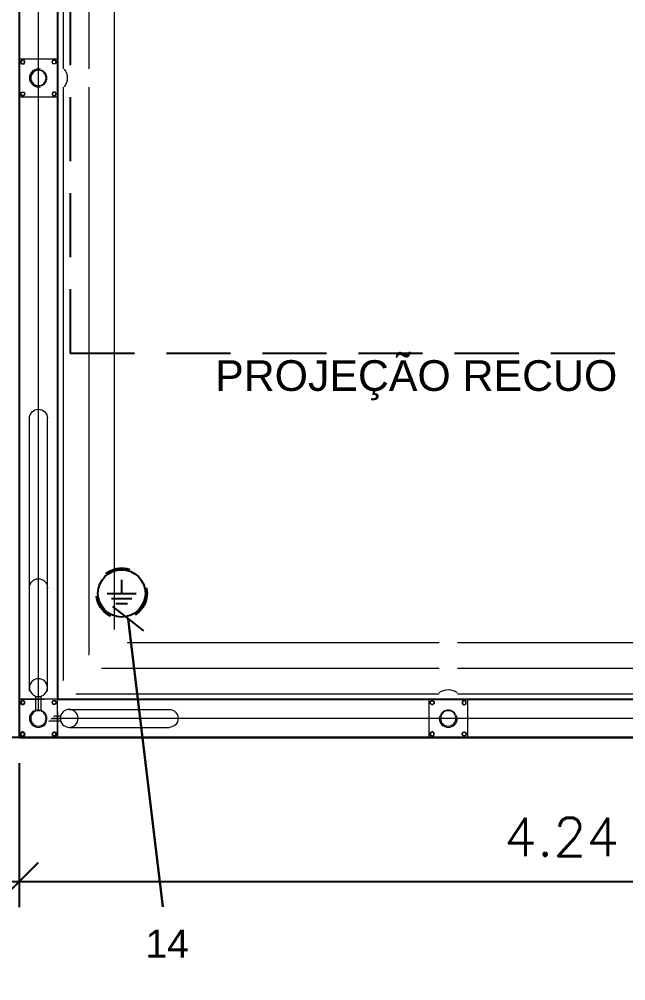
# Model space of a CAD drawing. Header units: inches. Extents: x -7660 to 802, y -193 to 3.
# Drawn here: x 210.913 to 213.281, y -92.386 to -88.633 of the extents above; entities that cross this region are included whole.
import ezdxf
from ezdxf.enums import TextEntityAlignment as Align

# ---------------------------------------------------------------- set-up
doc = ezdxf.new("R2010")
doc.units = ezdxf.units.IN
doc.header["$MEASUREMENT"] = 0
doc.set_wipeout_variables(frame=1)
doc.linetypes.add('HIDDEN', pattern=[0.375, 0.25, -0.125])
for name, color, linetype in [('0-A INSTALAR', 10, 'Continuous'), ('0-PENA03', 4, 'Continuous'), ('DM-COTAS', 7, 'Continuous'), ('T03', 3, 'Continuous'), ('TANZ-COTAS', 8, 'Continuous'), ('TANZ-EXISTENTE', 9, 'Continuous')]:
    doc.layers.add(name, color=color, linetype=linetype)
doc.styles.add('Arial', font='arial.ttf')
doc.styles.add('Arial_TXT', font='arial.ttf')
doc.styles.add('cerca', font='romans.shx', dxfattribs={"height": 1})
doc.styles.add('R80E50', font='arial.ttf', dxfattribs={"height": 10})
doc.styles.add('Texto Cotas', font='romans.shx')
doc.linetypes.add('CERCA3', pattern='A,0.5,0.05,["X",cerca,S=0.1,R=0,X=-0.1,Y=-0.05],0.1', length=0.65)
doc.dimstyles.new('CLEMAR - 1-100', dxfattribs={"dimtxt": 15, "dimasz": 15, "dimexe": 7.5, "dimexo": 15, "dimgap": 7.5, "dimtad": 1, "dimdec": 0, "dimtxsty": 'Arial', "dimblk": 'OBLIQUE', "dimcen": 0, "dimdle": 7.5, "dimclrd": 8, "dimclre": 8, "dimclrt": 1, "dimadec": 0, "dimazin": 0, "dimtfac": 1, "dimtdec": 0, "dimtmove": 2, "dimatfit": 3, "dimldrblk": 'OBLIQUE', "dimfxl": 1, "dimtfill": 1, "dimtfillclr": 256, "dimarcsym": 0})
doc.dimstyles.new('huawei_stand Cota 1-100', dxfattribs={"dimscale": 0, "dimtxt": 0.15, "dimasz": 0.15, "dimexe": 0.1, "dimexo": 0.1, "dimgap": 0.1, "dimtad": 1, "dimzin": 0, "dimdsep": 46, "dimtxsty": 'Texto Cotas', "dimblk": 'ARCHTICK', "dimcen": 0.2, "dimdle": 0.1, "dimclrd": 256, "dimclre": 256, "dimclrt": 256, "dimadec": 0, "dimazin": 0, "dimtfac": 1, "dimtix": 1, "dimtmove": 0, "dimatfit": 3, "dimfxl": 1, "dimtolj": 1, "dimtzin": 0, "dimarcsym": 1})

# ---------------------------------------------------------------- blocks, each defined once
blk = doc.blocks.new('*U647')
at = {"lineweight": 5}
for p, q in [((5535.91, 2516.4599), (5535.909, 2516.4599)), ((5535.91, 2516.4535), (5535.909, 2516.4535)), ((5535.9105, 2516.4608), (5535.91, 2516.4617)), ((5535.9105, 2516.4526), (5535.91, 2516.4517)), ((5535.9161, 2516.464), (5535.9156, 2516.4649)), ((5535.9161, 2516.4494), (5535.9156, 2516.4485)), ((5535.9171, 2516.464), (5535.9176, 2516.4649)), ((5535.9171, 2516.4494), (5535.9176, 2516.4485)), ((5535.9227, 2516.4608), (5535.9232, 2516.4617)), ((5535.9227, 2516.4526), (5535.9232, 2516.4517)), ((5535.9232, 2516.4599), (5535.9242, 2516.4599)), ((5535.9232, 2516.4535), (5535.9242, 2516.4535)), ((5536.0347, 2516.4599), (5536.0337, 2516.4599)), ((5536.0347, 2516.4535), (5536.0337, 2516.4535)), ((5536.0352, 2516.4608), (5536.0347, 2516.4617)), ((5536.0352, 2516.4526), (5536.0347, 2516.4517)), ((5536.0409, 2516.464), (5536.0404, 2516.4649)), ((5536.0409, 2516.4494), (5536.0404, 2516.4485)), ((5536.0419, 2516.464), (5536.0424, 2516.4649)), ((5536.0419, 2516.4494), (5536.0424, 2516.4485)), ((5536.0475, 2516.4608), (5536.048, 2516.4617)), ((5536.0475, 2516.4526), (5536.048, 2516.4517)), ((5536.048, 2516.4599), (5536.049, 2516.4599)), ((5536.048, 2516.4535), (5536.049, 2516.4535)), ((5535.969, 2516.3619), (5535.969, 2516.309)), ((5535.979, 2516.3605), (5535.979, 2516.3105)), ((5535.989, 2516.3619), (5535.989, 2516.309)), ((5535.91, 2516.3375), (5535.909, 2516.3375)), ((5535.91, 2516.331), (5535.909, 2516.331)), ((5535.9105, 2516.3384), (5535.91, 2516.3392)), ((5535.9105, 2516.3302), (5535.91, 2516.3293)), ((5535.9161, 2516.3416), (5535.9156, 2516.3425)), ((5535.9161, 2516.3269), (5535.9156, 2516.3261)), ((5535.9171, 2516.3416), (5535.9176, 2516.3425)), ((5535.9171, 2516.3269), (5535.9176, 2516.3261)), ((5535.9227, 2516.3384), (5535.9232, 2516.3392)), ((5535.9227, 2516.3302), (5535.9232, 2516.3293)), ((5535.9232, 2516.3375), (5535.9242, 2516.3375)), ((5535.9232, 2516.331), (5535.9242, 2516.331)), ((5536.014, 2516.2889), (5536.014, 2515.2239)), ((5535.9104, 2513.9584), (5535.9095, 2513.9589)), ((5535.9104, 2513.9574), (5535.9095, 2513.9569)), ((5535.9137, 2513.964), (5535.9128, 2513.9645)), ((5535.9145, 2513.9645), (5535.9145, 2513.9655)), ((5535.921, 2513.9645), (5535.921, 2513.9655)), ((5535.9219, 2513.964), (5535.9227, 2513.9645)), ((5535.9251, 2513.9584), (5535.926, 2513.9589)), ((5535.9251, 2513.9574), (5535.926, 2513.9569)), ((5536.0328, 2513.9584), (5536.032, 2513.9589)), ((5536.0328, 2513.9574), (5536.032, 2513.9569)), ((5536.0361, 2513.964), (5536.0352, 2513.9645)), ((5536.0369, 2513.9645), (5536.0369, 2513.9655)), ((5536.0434, 2513.9645), (5536.0434, 2513.9655)), ((5536.0443, 2513.964), (5536.0452, 2513.9645)), ((5536.0475, 2513.9584), (5536.0484, 2513.9589)), ((5536.0475, 2513.9574), (5536.0484, 2513.9569)), ((5535.9137, 2513.9518), (5535.9128, 2513.9513)), ((5535.9145, 2513.9513), (5535.9145, 2513.9503)), ((5535.921, 2513.9513), (5535.921, 2513.9503)), ((5535.9219, 2513.9518), (5535.9227, 2513.9513)), ((5536.0361, 2513.9518), (5536.0352, 2513.9513)), ((5536.0369, 2513.9513), (5536.0369, 2513.9503)), ((5536.0434, 2513.9513), (5536.0434, 2513.9503)), ((5536.0443, 2513.9518), (5536.0452, 2513.9513)), ((5535.9104, 2513.8336), (5535.9095, 2513.8341)), ((5535.9104, 2513.8326), (5535.9095, 2513.8321)), ((5535.9137, 2513.8392), (5535.9128, 2513.8397)), ((5535.9137, 2513.827), (5535.9128, 2513.8265)), ((5535.9145, 2513.8397), (5535.9145, 2513.8407)), ((5535.9145, 2513.8265), (5535.9145, 2513.8255)), ((5535.921, 2513.8397), (5535.921, 2513.8407)), ((5535.921, 2513.8265), (5535.921, 2513.8255)), ((5535.9219, 2513.8392), (5535.9227, 2513.8397)), ((5535.9219, 2513.827), (5535.9227, 2513.8265)), ((5535.9251, 2513.8336), (5535.926, 2513.8341)), ((5535.9251, 2513.8326), (5535.926, 2513.8321)), ((5536.0328, 2513.8336), (5536.032, 2513.8341)), ((5536.0328, 2513.8326), (5536.032, 2513.8321)), ((5536.0361, 2513.8392), (5536.0352, 2513.8397)), ((5536.0361, 2513.827), (5536.0352, 2513.8265)), ((5536.0369, 2513.8397), (5536.0369, 2513.8407)), ((5536.0369, 2513.8265), (5536.0369, 2513.8255)), ((5536.0434, 2513.8397), (5536.0434, 2513.8407)), ((5536.0434, 2513.8265), (5536.0434, 2513.8255)), ((5536.0443, 2513.8392), (5536.0452, 2513.8397)), ((5536.0443, 2513.827), (5536.0452, 2513.8265)), ((5536.0475, 2513.8336), (5536.0484, 2513.8341)), ((5536.0475, 2513.8326), (5536.0484, 2513.8321))]:
    blk.add_line(p, q, dxfattribs=at)
at = {"linetype": 'CERCA3', "lineweight": 5, "ltscale": 0.3}
blk.add_line((5535.979, 2516.3655), (5535.979, 2504.995), dxfattribs=at)
at = {"lineweight": 5}
for points in [[(5535.9242, 2516.4599), (5535.9242, 2516.4535, -0.267949), (5535.9232, 2516.4517), (5535.9176, 2516.4485, -0.267949), (5535.9156, 2516.4485), (5535.91, 2516.4517, -0.267949), (5535.909, 2516.4535), (5535.909, 2516.4599, -0.267949), (5535.91, 2516.4617), (5535.9156, 2516.4649, -0.267949), (5535.9176, 2516.4649), (5535.9232, 2516.4617, -0.267949)], [(5535.9232, 2516.4599), (5535.9232, 2516.4535, -0.267949), (5535.9227, 2516.4526), (5535.9171, 2516.4494, -0.267949), (5535.9161, 2516.4494), (5535.9105, 2516.4526, -0.267949), (5535.91, 2516.4535), (5535.91, 2516.4599, -0.267949), (5535.9105, 2516.4608), (5535.9161, 2516.464, -0.267949), (5535.9171, 2516.464), (5535.9227, 2516.4608, -0.267949)], [(5536.0337, 2516.4599), (5536.0337, 2516.4535, 0.267949), (5536.0347, 2516.4517), (5536.0404, 2516.4485, 0.267949), (5536.0424, 2516.4485), (5536.048, 2516.4517, 0.267949), (5536.049, 2516.4535), (5536.049, 2516.4599, 0.267949), (5536.048, 2516.4617), (5536.0424, 2516.4649, 0.267949), (5536.0404, 2516.4649), (5536.0347, 2516.4617, 0.267949)], [(5536.0347, 2516.4599), (5536.0347, 2516.4535, 0.267949), (5536.0352, 2516.4526), (5536.0409, 2516.4494, 0.267949), (5536.0419, 2516.4494), (5536.0475, 2516.4526, 0.267949), (5536.048, 2516.4535), (5536.048, 2516.4599, 0.267949), (5536.0475, 2516.4608), (5536.0419, 2516.464, 0.267949), (5536.0409, 2516.464), (5536.0352, 2516.4608, 0.267949)], [(5535.9242, 2516.331), (5535.9242, 2516.3375, 0.267949), (5535.9232, 2516.3392), (5535.9176, 2516.3425, 0.267949), (5535.9156, 2516.3425), (5535.91, 2516.3392, 0.267949), (5535.909, 2516.3375), (5535.909, 2516.331, 0.267949), (5535.91, 2516.3293), (5535.9156, 2516.3261, 0.267949), (5535.9176, 2516.3261), (5535.9232, 2516.3293, 0.267949)], [(5535.9232, 2516.331), (5535.9232, 2516.3375, 0.267949), (5535.9227, 2516.3384), (5535.9171, 2516.3416, 0.267949), (5535.9161, 2516.3416), (5535.9105, 2516.3384, 0.267949), (5535.91, 2516.3375), (5535.91, 2516.331, 0.267949), (5535.9105, 2516.3302), (5535.9161, 2516.3269, 0.267949), (5535.9171, 2516.3269), (5535.9227, 2516.3302, 0.267949)], [(5535.9145, 2513.9503), (5535.921, 2513.9503, 0.267949), (5535.9227, 2513.9513), (5535.926, 2513.9569, 0.267949), (5535.926, 2513.9589), (5535.9227, 2513.9645, 0.267949), (5535.921, 2513.9655), (5535.9145, 2513.9655, 0.267949), (5535.9128, 2513.9645), (5535.9095, 2513.9589, 0.267949), (5535.9095, 2513.9569), (5535.9128, 2513.9513, 0.267949)], [(5535.9145, 2513.9513), (5535.921, 2513.9513, 0.267949), (5535.9219, 2513.9518), (5535.9251, 2513.9574, 0.267949), (5535.9251, 2513.9584), (5535.9219, 2513.964, 0.267949), (5535.921, 2513.9645), (5535.9145, 2513.9645, 0.267949), (5535.9137, 2513.964), (5535.9104, 2513.9584, 0.267949), (5535.9104, 2513.9574), (5535.9137, 2513.9518, 0.267949)], [(5536.0434, 2513.9503), (5536.0369, 2513.9503, -0.267949), (5536.0352, 2513.9513), (5536.032, 2513.9569, -0.267949), (5536.032, 2513.9589), (5536.0352, 2513.9645, -0.267949), (5536.0369, 2513.9655), (5536.0434, 2513.9655, -0.267949), (5536.0452, 2513.9645), (5536.0484, 2513.9589, -0.267949), (5536.0484, 2513.9569), (5536.0452, 2513.9513, -0.267949)], [(5536.0434, 2513.9513), (5536.0369, 2513.9513, -0.267949), (5536.0361, 2513.9518), (5536.0328, 2513.9574, -0.267949), (5536.0328, 2513.9584), (5536.0361, 2513.964, -0.267949), (5536.0369, 2513.9645), (5536.0434, 2513.9645, -0.267949), (5536.0443, 2513.964), (5536.0475, 2513.9584, -0.267949), (5536.0475, 2513.9574), (5536.0443, 2513.9518, -0.267949)], [(5535.9145, 2513.8407), (5535.921, 2513.8407, -0.267949), (5535.9227, 2513.8397), (5535.926, 2513.8341, -0.267949), (5535.926, 2513.8321), (5535.9227, 2513.8265, -0.267949), (5535.921, 2513.8255), (5535.9145, 2513.8255, -0.267949), (5535.9128, 2513.8265), (5535.9095, 2513.8321, -0.267949), (5535.9095, 2513.8341), (5535.9128, 2513.8397, -0.267949)], [(5535.9145, 2513.8397), (5535.921, 2513.8397, -0.267949), (5535.9219, 2513.8392), (5535.9251, 2513.8336, -0.267949), (5535.9251, 2513.8326), (5535.9219, 2513.827, -0.267949), (5535.921, 2513.8265), (5535.9145, 2513.8265, -0.267949), (5535.9137, 2513.827), (5535.9104, 2513.8326, -0.267949), (5535.9104, 2513.8336), (5535.9137, 2513.8392, -0.267949)], [(5536.0434, 2513.8407), (5536.0369, 2513.8407, 0.267949), (5536.0352, 2513.8397), (5536.032, 2513.8341, 0.267949), (5536.032, 2513.8321), (5536.0352, 2513.8265, 0.267949), (5536.0369, 2513.8255), (5536.0434, 2513.8255, 0.267949), (5536.0452, 2513.8265), (5536.0484, 2513.8321, 0.267949), (5536.0484, 2513.8341), (5536.0452, 2513.8397, 0.267949)], [(5536.0434, 2513.8397), (5536.0369, 2513.8397, 0.267949), (5536.0361, 2513.8392), (5536.0328, 2513.8336, 0.267949), (5536.0328, 2513.8326), (5536.0361, 2513.827, 0.267949), (5536.0369, 2513.8265), (5536.0434, 2513.8265, 0.267949), (5536.0443, 2513.827), (5536.0475, 2513.8326, 0.267949), (5536.0475, 2513.8336), (5536.0443, 2513.8392, 0.267949)]]:
    blk.add_lwpolyline(points, format="xyb", close=True, dxfattribs=at)
at = {"linetype": 'CERCA3', "lineweight": 5, "ltscale": 0.3}
for points in [[(5536.0752, 2505.0912), (5536.0752, 2516.2497)], [(5536.1752, 2505.1913), (5536.1752, 2516.1497)]]:
    blk.add_lwpolyline(points, dxfattribs=at)
at = {"lineweight": 5}
for centre in [(5535.979, 2516.3955), (5535.979, 2516.2755), (5535.979, 2516.2755), (5535.979, 2513.8955)]:
    blk.add_circle(centre, 0.035, dxfattribs=at)
for centre, start, end in [((5536.4892, 2516.3955), 270, 90), ((5535.979, 2515.2239), 180, 0)]:
    blk.add_arc(centre, 0.035, start, end, dxfattribs=at)
for points in [[(5535.9542, 2516.3707), (5536.2834, 2516.0414), (5536.2948, 2516.0338), (5536.3025, 2516.0316), (5536.3095, 2516.0311), (5536.3138, 2516.0316), (5536.3199, 2516.0331), (5536.323, 2516.0344), (5536.328, 2516.0372), (5536.3329, 2516.0414), (5536.3351, 2516.0438), (5536.3372, 2516.0465), (5536.3393, 2516.0501), (5536.3409, 2516.0536), (5536.3421, 2516.0576), (5536.343, 2516.0627), (5536.3431, 2516.0686), (5536.3422, 2516.0743), (5536.3411, 2516.0781), (5536.339, 2516.0827), (5536.3364, 2516.0868), (5536.3329, 2516.0909), (5536.0037, 2516.4202), (5536.0067, 2516.4168), (5536.0099, 2516.4119), (5536.0116, 2516.408), (5536.013, 2516.4036), (5536.0138, 2516.3988), (5536.014, 2516.3949), (5536.0137, 2516.3909), (5536.0128, 2516.3866), (5536.0119, 2516.3836), (5536.0093, 2516.3781), (5536.0064, 2516.3738), (5536.0037, 2516.3707), (5536.0011, 2516.3683), (5535.9976, 2516.3658), (5535.994, 2516.3639), (5535.9898, 2516.3622), (5535.9856, 2516.3611), (5535.9796, 2516.3605), (5535.975, 2516.3607), (5535.9671, 2516.3625), (5535.9636, 2516.364), (5535.958, 2516.3675)], [(5535.979, 2513.8605), (5536.3096, 2513.8604), (5536.323, 2513.8631), (5536.33, 2513.8669), (5536.3353, 2513.8716), (5536.338, 2513.875), (5536.3412, 2513.8803), (5536.3425, 2513.8834), (5536.344, 2513.8889), (5536.3446, 2513.8954), (5536.3444, 2513.8986), (5536.344, 2513.902), (5536.3429, 2513.9061), (5536.3416, 2513.9096), (5536.3396, 2513.9134), (5536.3367, 2513.9176), (5536.3325, 2513.9218), (5536.3279, 2513.9252), (5536.3244, 2513.9271), (5536.3196, 2513.9289), (5536.3149, 2513.93), (5536.3096, 2513.9304), (5535.979, 2513.9305), (5535.9835, 2513.9302), (5535.9893, 2513.9289), (5535.9932, 2513.9275), (5535.9973, 2513.9253), (5536.0012, 2513.9225), (5536.0041, 2513.9199), (5536.0067, 2513.9168), (5536.0092, 2513.9131), (5536.0107, 2513.9103), (5536.0127, 2513.9047), (5536.0137, 2513.8995), (5536.014, 2513.8955), (5536.0138, 2513.8919), (5536.0131, 2513.8877), (5536.0119, 2513.8837), (5536.0102, 2513.8796), (5536.008, 2513.8759), (5536.0041, 2513.8712), (5536.0008, 2513.8681), (5535.9939, 2513.8638), (5535.9904, 2513.8624), (5535.984, 2513.8608)]]:
    blk.add_wipeout(points, dxfattribs=at)
for p, q in [((5536.0125, 2516.4055), (5536.0654, 2516.4055)), ((5536.014, 2516.3955), (5536.064, 2516.3955)), ((5536.099, 2516.4305), (5536.4892, 2516.4305)), ((5536.0125, 2516.3855), (5536.0654, 2516.3855)), ((5536.099, 2516.3605), (5536.4892, 2516.3605)), ((5536.0347, 2516.3375), (5536.0337, 2516.3375)), ((5536.0347, 2516.331), (5536.0337, 2516.331)), ((5536.0352, 2516.3384), (5536.0347, 2516.3392)), ((5536.0352, 2516.3302), (5536.0347, 2516.3293)), ((5536.0409, 2516.3416), (5536.0404, 2516.3425)), ((5536.0409, 2516.3269), (5536.0404, 2516.3261)), ((5536.0419, 2516.3416), (5536.0424, 2516.3425)), ((5536.0419, 2516.3269), (5536.0424, 2516.3261)), ((5536.0475, 2516.3384), (5536.048, 2516.3392)), ((5536.0475, 2516.3302), (5536.048, 2516.3293)), ((5536.048, 2516.3375), (5536.049, 2516.3375)), ((5536.048, 2516.331), (5536.049, 2516.331)), ((5535.944, 2516.2889), (5535.944, 2515.2239))]:
    blk.add_line(p, q, dxfattribs=at)
blk.add_lwpolyline([(5536.054, 2516.3205), (5536.054, 2516.4705), (5535.904, 2516.4705), (5535.904, 2516.3205)], close=True, dxfattribs=at)
for points in [[(5536.0337, 2516.331), (5536.0337, 2516.3375, -0.267949), (5536.0347, 2516.3392), (5536.0404, 2516.3425, -0.267949), (5536.0424, 2516.3425), (5536.048, 2516.3392, -0.267949), (5536.049, 2516.3375), (5536.049, 2516.331, -0.267949), (5536.048, 2516.3293), (5536.0424, 2516.3261, -0.267949), (5536.0404, 2516.3261), (5536.0347, 2516.3293, -0.267949)], [(5536.0347, 2516.331), (5536.0347, 2516.3375, -0.267949), (5536.0352, 2516.3384), (5536.0409, 2516.3416, -0.267949), (5536.0419, 2516.3416), (5536.0475, 2516.3384, -0.267949), (5536.048, 2516.3375), (5536.048, 2516.331, -0.267949), (5536.0475, 2516.3302), (5536.0419, 2516.3269, -0.267949), (5536.0409, 2516.3269), (5536.0352, 2516.3302, -0.267949)]]:
    blk.add_lwpolyline(points, format="xyb", close=True, dxfattribs=at)
at = {"linetype": 'CERCA3', "lineweight": 5, "ltscale": 0.3}
blk.add_lwpolyline([(5536.2752, 2505.2913), (5536.2752, 2516.0497)], dxfattribs=at)
at = {"lineweight": 5}
blk.add_lwpolyline([(5536.054, 2513.9305), (5536.054, 2513.9705), (5535.904, 2513.9705), (5535.904, 2513.8205), (5536.054, 2513.8205), (5536.054, 2513.8605)], dxfattribs=at)
for centre, radius in [((5535.979, 2516.3955), 0.03), ((5536.099, 2516.3955), 0.035), ((5536.099, 2516.3955), 0.035), ((5535.979, 2513.8955), 0.03)]:
    blk.add_circle(centre, radius, dxfattribs=at)
blk.add_arc((5536.0322, 2513.8955), 0.0591, 323.7057, 36.2943, dxfattribs=at)
blk = doc.blocks.new('*U588')
at = {"linetype": 'CERCA3', "lineweight": 5, "ltscale": 0.3}
blk.add_line((5535.979, 2516.3655), (5535.979, 2509.345), dxfattribs=at)
at = {"lineweight": 5}
for p, q in [((5535.9104, 2510.9584), (5535.9095, 2510.9589)), ((5535.9104, 2510.9574), (5535.9095, 2510.9569)), ((5535.9137, 2510.964), (5535.9128, 2510.9645)), ((5535.9137, 2510.9518), (5535.9128, 2510.9513)), ((5535.9145, 2510.9645), (5535.9145, 2510.9655)), ((5535.921, 2510.9645), (5535.921, 2510.9655)), ((5535.9219, 2510.964), (5535.9227, 2510.9645)), ((5535.9219, 2510.9518), (5535.9227, 2510.9513)), ((5535.9251, 2510.9584), (5535.926, 2510.9589)), ((5535.9251, 2510.9574), (5535.926, 2510.9569)), ((5536.0328, 2510.9584), (5536.032, 2510.9589)), ((5536.0328, 2510.9574), (5536.032, 2510.9569)), ((5536.0361, 2510.964), (5536.0352, 2510.9645)), ((5536.0361, 2510.9518), (5536.0352, 2510.9513)), ((5536.0369, 2510.9645), (5536.0369, 2510.9655)), ((5536.0434, 2510.9645), (5536.0434, 2510.9655)), ((5536.0443, 2510.964), (5536.0452, 2510.9645)), ((5536.0443, 2510.9518), (5536.0452, 2510.9513)), ((5536.0475, 2510.9584), (5536.0484, 2510.9589)), ((5536.0475, 2510.9574), (5536.0484, 2510.9569)), ((5535.9145, 2510.9513), (5535.9145, 2510.9503)), ((5535.921, 2510.9513), (5535.921, 2510.9503)), ((5536.0369, 2510.9513), (5536.0369, 2510.9503)), ((5536.0434, 2510.9513), (5536.0434, 2510.9503)), ((5535.9137, 2510.8392), (5535.9128, 2510.8397)), ((5535.9145, 2510.8397), (5535.9145, 2510.8407)), ((5535.921, 2510.8397), (5535.921, 2510.8407)), ((5535.9219, 2510.8392), (5535.9227, 2510.8397)), ((5536.0361, 2510.8392), (5536.0352, 2510.8397)), ((5536.0369, 2510.8397), (5536.0369, 2510.8407)), ((5536.0434, 2510.8397), (5536.0434, 2510.8407)), ((5536.0443, 2510.8392), (5536.0452, 2510.8397)), ((5535.9104, 2510.8336), (5535.9095, 2510.8341)), ((5535.9104, 2510.8326), (5535.9095, 2510.8321)), ((5535.9137, 2510.827), (5535.9128, 2510.8265)), ((5535.9145, 2510.8265), (5535.9145, 2510.8255)), ((5535.921, 2510.8265), (5535.921, 2510.8255)), ((5535.9219, 2510.827), (5535.9227, 2510.8265)), ((5535.9251, 2510.8336), (5535.926, 2510.8341)), ((5535.9251, 2510.8326), (5535.926, 2510.8321)), ((5536.0328, 2510.8336), (5536.032, 2510.8341)), ((5536.0328, 2510.8326), (5536.032, 2510.8321)), ((5536.0361, 2510.827), (5536.0352, 2510.8265)), ((5536.0369, 2510.8265), (5536.0369, 2510.8255)), ((5536.0434, 2510.8265), (5536.0434, 2510.8255)), ((5536.0443, 2510.827), (5536.0452, 2510.8265)), ((5536.0475, 2510.8336), (5536.0484, 2510.8341)), ((5536.0475, 2510.8326), (5536.0484, 2510.8321)), ((5535.969, 2509.329), (5535.969, 2509.3819)), ((5535.979, 2509.3305), (5535.979, 2509.3805)), ((5535.989, 2509.329), (5535.989, 2509.3819)), ((5535.91, 2509.3599), (5535.909, 2509.3599)), ((5535.91, 2509.3535), (5535.909, 2509.3535)), ((5535.9105, 2509.3608), (5535.91, 2509.3617)), ((5535.9105, 2509.3526), (5535.91, 2509.3517)), ((5535.9161, 2509.364), (5535.9156, 2509.3649)), ((5535.9161, 2509.3494), (5535.9156, 2509.3485)), ((5535.9171, 2509.364), (5535.9176, 2509.3649)), ((5535.9171, 2509.3494), (5535.9176, 2509.3485)), ((5535.9227, 2509.3608), (5535.9232, 2509.3617)), ((5535.9227, 2509.3526), (5535.9232, 2509.3517)), ((5535.9232, 2509.3599), (5535.9242, 2509.3599)), ((5535.9232, 2509.3535), (5535.9242, 2509.3535)), ((5535.91, 2509.2375), (5535.909, 2509.2375)), ((5535.91, 2509.231), (5535.909, 2509.231)), ((5535.9105, 2509.2384), (5535.91, 2509.2392)), ((5535.9105, 2509.2302), (5535.91, 2509.2293)), ((5535.9161, 2509.2416), (5535.9156, 2509.2425)), ((5535.9161, 2509.2269), (5535.9156, 2509.2261)), ((5535.9171, 2509.2416), (5535.9176, 2509.2425)), ((5535.9171, 2509.2269), (5535.9176, 2509.2261)), ((5535.9227, 2509.2384), (5535.9232, 2509.2392)), ((5535.9227, 2509.2302), (5535.9232, 2509.2293)), ((5535.9232, 2509.2375), (5535.9242, 2509.2375)), ((5535.9232, 2509.231), (5535.9242, 2509.231)), ((5536.0347, 2509.2375), (5536.0337, 2509.2375)), ((5536.0347, 2509.231), (5536.0337, 2509.231)), ((5536.0352, 2509.2384), (5536.0347, 2509.2392)), ((5536.0352, 2509.2302), (5536.0347, 2509.2293)), ((5536.0409, 2509.2416), (5536.0404, 2509.2425)), ((5536.0409, 2509.2269), (5536.0404, 2509.2261)), ((5536.0419, 2509.2416), (5536.0424, 2509.2425)), ((5536.0419, 2509.2269), (5536.0424, 2509.2261)), ((5536.0475, 2509.2384), (5536.048, 2509.2392)), ((5536.0475, 2509.2302), (5536.048, 2509.2293)), ((5536.048, 2509.2375), (5536.049, 2509.2375)), ((5536.048, 2509.231), (5536.049, 2509.231))]:
    blk.add_line(p, q, dxfattribs=at)
at = {"linetype": 'CERCA3', "lineweight": 5, "ltscale": 0.3}
for points in [[(5536.0752, 2509.4412), (5536.0752, 2516.2497)], [(5536.1752, 2509.5413), (5536.1752, 2516.1497)], [(5536.2752, 2509.6413), (5536.2752, 2516.0497)]]:
    blk.add_lwpolyline(points, dxfattribs=at)
at = {"lineweight": 5}
for points in [[(5535.9145, 2510.9503), (5535.921, 2510.9503, 0.267949), (5535.9227, 2510.9513), (5535.926, 2510.9569, 0.267949), (5535.926, 2510.9589), (5535.9227, 2510.9645, 0.267949), (5535.921, 2510.9655), (5535.9145, 2510.9655, 0.267949), (5535.9128, 2510.9645), (5535.9095, 2510.9589, 0.267949), (5535.9095, 2510.9569), (5535.9128, 2510.9513, 0.267949)], [(5535.9145, 2510.9513), (5535.921, 2510.9513, 0.267949), (5535.9219, 2510.9518), (5535.9251, 2510.9574, 0.267949), (5535.9251, 2510.9584), (5535.9219, 2510.964, 0.267949), (5535.921, 2510.9645), (5535.9145, 2510.9645, 0.267949), (5535.9137, 2510.964), (5535.9104, 2510.9584, 0.267949), (5535.9104, 2510.9574), (5535.9137, 2510.9518, 0.267949)], [(5536.0434, 2510.9503), (5536.0369, 2510.9503, -0.267949), (5536.0352, 2510.9513), (5536.032, 2510.9569, -0.267949), (5536.032, 2510.9589), (5536.0352, 2510.9645, -0.267949), (5536.0369, 2510.9655), (5536.0434, 2510.9655, -0.267949), (5536.0452, 2510.9645), (5536.0484, 2510.9589, -0.267949), (5536.0484, 2510.9569), (5536.0452, 2510.9513, -0.267949)], [(5536.0434, 2510.9513), (5536.0369, 2510.9513, -0.267949), (5536.0361, 2510.9518), (5536.0328, 2510.9574, -0.267949), (5536.0328, 2510.9584), (5536.0361, 2510.964, -0.267949), (5536.0369, 2510.9645), (5536.0434, 2510.9645, -0.267949), (5536.0443, 2510.964), (5536.0475, 2510.9584, -0.267949), (5536.0475, 2510.9574), (5536.0443, 2510.9518, -0.267949)], [(5535.9145, 2510.8407), (5535.921, 2510.8407, -0.267949), (5535.9227, 2510.8397), (5535.926, 2510.8341, -0.267949), (5535.926, 2510.8321), (5535.9227, 2510.8265, -0.267949), (5535.921, 2510.8255), (5535.9145, 2510.8255, -0.267949), (5535.9128, 2510.8265), (5535.9095, 2510.8321, -0.267949), (5535.9095, 2510.8341), (5535.9128, 2510.8397, -0.267949)], [(5535.9145, 2510.8397), (5535.921, 2510.8397, -0.267949), (5535.9219, 2510.8392), (5535.9251, 2510.8336, -0.267949), (5535.9251, 2510.8326), (5535.9219, 2510.827, -0.267949), (5535.921, 2510.8265), (5535.9145, 2510.8265, -0.267949), (5535.9137, 2510.827), (5535.9104, 2510.8326, -0.267949), (5535.9104, 2510.8336), (5535.9137, 2510.8392, -0.267949)], [(5536.0434, 2510.8407), (5536.0369, 2510.8407, 0.267949), (5536.0352, 2510.8397), (5536.032, 2510.8341, 0.267949), (5536.032, 2510.8321), (5536.0352, 2510.8265, 0.267949), (5536.0369, 2510.8255), (5536.0434, 2510.8255, 0.267949), (5536.0452, 2510.8265), (5536.0484, 2510.8321, 0.267949), (5536.0484, 2510.8341), (5536.0452, 2510.8397, 0.267949)], [(5536.0434, 2510.8397), (5536.0369, 2510.8397, 0.267949), (5536.0361, 2510.8392), (5536.0328, 2510.8336, 0.267949), (5536.0328, 2510.8326), (5536.0361, 2510.827, 0.267949), (5536.0369, 2510.8265), (5536.0434, 2510.8265, 0.267949), (5536.0443, 2510.827), (5536.0475, 2510.8326, 0.267949), (5536.0475, 2510.8336), (5536.0443, 2510.8392, 0.267949)], [(5535.9242, 2509.3599), (5535.9242, 2509.3535, -0.267949), (5535.9232, 2509.3517), (5535.9176, 2509.3485, -0.267949), (5535.9156, 2509.3485), (5535.91, 2509.3517, -0.267949), (5535.909, 2509.3535), (5535.909, 2509.3599, -0.267949), (5535.91, 2509.3617), (5535.9156, 2509.3649, -0.267949), (5535.9176, 2509.3649), (5535.9232, 2509.3617, -0.267949)], [(5535.9232, 2509.3599), (5535.9232, 2509.3535, -0.267949), (5535.9227, 2509.3526), (5535.9171, 2509.3494, -0.267949), (5535.9161, 2509.3494), (5535.9105, 2509.3526, -0.267949), (5535.91, 2509.3535), (5535.91, 2509.3599, -0.267949), (5535.9105, 2509.3608), (5535.9161, 2509.364, -0.267949), (5535.9171, 2509.364), (5535.9227, 2509.3608, -0.267949)], [(5535.9242, 2509.231), (5535.9242, 2509.2375, 0.267949), (5535.9232, 2509.2392), (5535.9176, 2509.2425, 0.267949), (5535.9156, 2509.2425), (5535.91, 2509.2392, 0.267949), (5535.909, 2509.2375), (5535.909, 2509.231, 0.267949), (5535.91, 2509.2293), (5535.9156, 2509.2261, 0.267949), (5535.9176, 2509.2261), (5535.9232, 2509.2293, 0.267949)], [(5535.9232, 2509.231), (5535.9232, 2509.2375, 0.267949), (5535.9227, 2509.2384), (5535.9171, 2509.2416, 0.267949), (5535.9161, 2509.2416), (5535.9105, 2509.2384, 0.267949), (5535.91, 2509.2375), (5535.91, 2509.231, 0.267949), (5535.9105, 2509.2302), (5535.9161, 2509.2269, 0.267949), (5535.9171, 2509.2269), (5535.9227, 2509.2302, 0.267949)], [(5536.0337, 2509.231), (5536.0337, 2509.2375, -0.267949), (5536.0347, 2509.2392), (5536.0404, 2509.2425, -0.267949), (5536.0424, 2509.2425), (5536.048, 2509.2392, -0.267949), (5536.049, 2509.2375), (5536.049, 2509.231, -0.267949), (5536.048, 2509.2293), (5536.0424, 2509.2261, -0.267949), (5536.0404, 2509.2261), (5536.0347, 2509.2293, -0.267949)], [(5536.0347, 2509.231), (5536.0347, 2509.2375, -0.267949), (5536.0352, 2509.2384), (5536.0409, 2509.2416, -0.267949), (5536.0419, 2509.2416), (5536.0475, 2509.2384, -0.267949), (5536.048, 2509.2375), (5536.048, 2509.231, -0.267949), (5536.0475, 2509.2302), (5536.0419, 2509.2269, -0.267949), (5536.0409, 2509.2269), (5536.0352, 2509.2302, -0.267949)]]:
    blk.add_lwpolyline(points, format="xyb", close=True, dxfattribs=at)
for centre in [(5535.979, 2510.8955), (5535.979, 2509.4155), (5535.979, 2509.4155), (5535.979, 2509.2955)]:
    blk.add_circle(centre, 0.035, dxfattribs=at)
blk.add_arc((5536.4892, 2509.2955), 0.035, 270, 90, dxfattribs=at)
for points in [[(5535.979, 2510.8605), (5536.3096, 2510.8604), (5536.323, 2510.8631), (5536.33, 2510.8669), (5536.3353, 2510.8716), (5536.338, 2510.875), (5536.3412, 2510.8803), (5536.3425, 2510.8834), (5536.344, 2510.8889), (5536.3446, 2510.8954), (5536.3444, 2510.8986), (5536.344, 2510.902), (5536.3429, 2510.9061), (5536.3416, 2510.9096), (5536.3396, 2510.9134), (5536.3367, 2510.9176), (5536.3325, 2510.9218), (5536.3279, 2510.9252), (5536.3244, 2510.9271), (5536.3196, 2510.9289), (5536.3149, 2510.93), (5536.3096, 2510.9304), (5535.979, 2510.9305), (5535.9835, 2510.9302), (5535.9893, 2510.9289), (5535.9932, 2510.9275), (5535.9973, 2510.9253), (5536.0012, 2510.9225), (5536.0041, 2510.9199), (5536.0067, 2510.9168), (5536.0092, 2510.9131), (5536.0107, 2510.9103), (5536.0127, 2510.9047), (5536.0137, 2510.8995), (5536.014, 2510.8955), (5536.0138, 2510.8919), (5536.0131, 2510.8877), (5536.0119, 2510.8837), (5536.0102, 2510.8796), (5536.008, 2510.8759), (5536.0041, 2510.8712), (5536.0008, 2510.8681), (5535.9939, 2510.8638), (5535.9904, 2510.8624), (5535.984, 2510.8608)], [(5535.9542, 2509.3202), (5536.2834, 2509.6496), (5536.2948, 2509.6572), (5536.3025, 2509.6594), (5536.3095, 2509.6598), (5536.3138, 2509.6594), (5536.3199, 2509.6578), (5536.323, 2509.6566), (5536.328, 2509.6537), (5536.3329, 2509.6496), (5536.3351, 2509.6472), (5536.3372, 2509.6445), (5536.3393, 2509.6409), (5536.3409, 2509.6374), (5536.3421, 2509.6334), (5536.343, 2509.6283), (5536.3431, 2509.6224), (5536.3422, 2509.6167), (5536.3411, 2509.6129), (5536.339, 2509.6082), (5536.3364, 2509.6042), (5536.3329, 2509.6001), (5536.0037, 2509.2707), (5536.0067, 2509.2741), (5536.0099, 2509.2791), (5536.0116, 2509.283), (5536.013, 2509.2874), (5536.0138, 2509.2921), (5536.014, 2509.296), (5536.0137, 2509.3), (5536.0128, 2509.3044), (5536.0119, 2509.3074), (5536.0093, 2509.3129), (5536.0064, 2509.3172), (5536.0037, 2509.3202), (5536.0011, 2509.3226), (5535.9976, 2509.3251), (5535.994, 2509.3271), (5535.9898, 2509.3288), (5535.9856, 2509.3298), (5535.9796, 2509.3305), (5535.975, 2509.3303), (5535.9671, 2509.3284), (5535.9636, 2509.3269), (5535.958, 2509.3235)]]:
    blk.add_wipeout(points, dxfattribs=at)
for p, q in [((5536.0347, 2509.3599), (5536.0337, 2509.3599)), ((5536.0347, 2509.3535), (5536.0337, 2509.3535)), ((5536.0352, 2509.3608), (5536.0347, 2509.3617)), ((5536.0352, 2509.3526), (5536.0347, 2509.3517)), ((5536.0409, 2509.364), (5536.0404, 2509.3649)), ((5536.0409, 2509.3494), (5536.0404, 2509.3485)), ((5536.0419, 2509.364), (5536.0424, 2509.3649)), ((5536.0419, 2509.3494), (5536.0424, 2509.3485)), ((5536.0475, 2509.3608), (5536.048, 2509.3617)), ((5536.0475, 2509.3526), (5536.048, 2509.3517)), ((5536.048, 2509.3599), (5536.049, 2509.3599)), ((5536.048, 2509.3535), (5536.049, 2509.3535)), ((5536.0125, 2509.3055), (5536.0654, 2509.3055)), ((5536.099, 2509.3305), (5536.4892, 2509.3305)), ((5536.0125, 2509.2855), (5536.0654, 2509.2855)), ((5536.014, 2509.2955), (5536.064, 2509.2955)), ((5536.099, 2509.2605), (5536.4892, 2509.2605))]:
    blk.add_line(p, q, dxfattribs=at)
blk.add_lwpolyline([(5536.054, 2510.9305), (5536.054, 2510.9705), (5535.904, 2510.9705), (5535.904, 2510.8205), (5536.054, 2510.8205), (5536.054, 2510.8605)], dxfattribs=at)
blk.add_lwpolyline([(5536.054, 2509.3705), (5536.054, 2509.2205), (5535.904, 2509.2205), (5535.904, 2509.3705)], close=True, dxfattribs=at)
for points in [[(5536.0337, 2509.3599), (5536.0337, 2509.3535, 0.267949), (5536.0347, 2509.3517), (5536.0404, 2509.3485, 0.267949), (5536.0424, 2509.3485), (5536.048, 2509.3517, 0.267949), (5536.049, 2509.3535), (5536.049, 2509.3599, 0.267949), (5536.048, 2509.3617), (5536.0424, 2509.3649, 0.267949), (5536.0404, 2509.3649), (5536.0347, 2509.3617, 0.267949)], [(5536.0347, 2509.3599), (5536.0347, 2509.3535, 0.267949), (5536.0352, 2509.3526), (5536.0409, 2509.3494, 0.267949), (5536.0419, 2509.3494), (5536.0475, 2509.3526, 0.267949), (5536.048, 2509.3535), (5536.048, 2509.3599, 0.267949), (5536.0475, 2509.3608), (5536.0419, 2509.364, 0.267949), (5536.0409, 2509.364), (5536.0352, 2509.3608, 0.267949)]]:
    blk.add_lwpolyline(points, format="xyb", close=True, dxfattribs=at)
for centre, radius in [((5535.979, 2510.8955), 0.03), ((5535.979, 2509.2955), 0.03), ((5536.099, 2509.2955), 0.035), ((5536.099, 2509.2955), 0.035)]:
    blk.add_circle(centre, radius, dxfattribs=at)
blk.add_arc((5536.0322, 2510.8955), 0.0591, 323.7057, 36.2943, dxfattribs=at)
blk = doc.blocks.new('*U342')
for p, q in [((117.6, 213.9), (117.6, 133.9)), ((32.6, 133.9), (202.6, 133.9)), ((57.6, 103.9), (177.6, 103.9)), ((82.6, 73.9), (152.6, 73.9))]:
    blk.add_line(p, q)
at = {"linetype": 'HIDDEN', "ltscale": 0.5}
blk.add_circle((117.6, 133.9), 150, dxfattribs=at)
at = {"linetype": 'Continuous', "ltscale": 0.5}
blk.add_circle((117.6, 133.9), 140, dxfattribs=at)
blk = doc.blocks.new('dasdasdasczxcz')
at = {"xscale": -1, "rotation": 180}
blk.add_blockref('*U647', (-5327.4142, 2400.9851), dxfattribs=at)
at = {"xscale": -1, "rotation": 270}
blk.add_blockref('*U588', (-2300.7307, -5651.3894), dxfattribs=at)
for points in [[(217.1898, -103.8854), (208.4898, -103.8854), (208.4898, -115.4854), (217.1898, -115.4854)], [(217.0398, -104.0354), (208.6398, -104.0354), (208.6398, -115.3354), (217.0398, -115.3354)]]:
    blk.add_lwpolyline(points, close=True)
at = {"layer": 'T03', "color": 3, "xscale": 0.0006606739562563676, "yscale": 0.0006606739562563676, "zscale": 0.0006606739562563676}
blk.add_blockref('*U342', (208.812, -115.011), dxfattribs=at)
blk = doc.blocks.new('_ArchTick')
at = {"const_width": 0.05}
blk.add_lwpolyline([(-0.5, -0.5), (0.5, 0.5)], dxfattribs=at)
blk = doc.blocks.new('*D598')
at = {"layer": 'DM-COTAS', "lineweight": -2}
for p, q in [((215.1483, -84.947), (215.1483, -92.0995)), ((210.9131, -91.5369), (210.9131, -92.0995)), ((215.2483, -91.9995), (210.8131, -91.9995))]:
    blk.add_line(p, q, dxfattribs=at)
at = {"layer": 'DM-COTAS', "lineweight": -2, "xscale": 0.15, "yscale": 0.15, "zscale": 0.15, "rotation": 180}
blk.add_blockref('_ArchTick', (210.9131, -91.9995), dxfattribs=at)
at = {"layer": 'DM-COTAS', "lineweight": -2, "xscale": 0.15, "yscale": 0.15, "zscale": 0.15}
blk.add_blockref('_ArchTick', (215.1483, -91.9995), dxfattribs=at)
at = {"layer": 'DM-COTAS', "insert": (213.0307, -91.8245), "char_height": 0.15, "attachment_point": 5, "style": 'Texto Cotas'}
blk.add_mtext('\\A1;4.24', dxfattribs=at)
blk = doc.blocks.new('*D611')
at = {"layer": 'DM-COTAS', "lineweight": -2}
for p, q in [((210.3799, -84.747), (210.3799, -91.5369)), ((215.0483, -84.847), (210.2799, -84.847)), ((210.8131, -91.4369), (210.2799, -91.4369))]:
    blk.add_line(p, q, dxfattribs=at)
at = {"layer": 'DM-COTAS', "lineweight": -2, "xscale": 0.15, "yscale": 0.15, "zscale": 0.15}
for p, rotation in [((210.3799, -84.847), 90), ((210.3799, -91.4369), 270)]:
    blk.add_blockref('_ArchTick', p, dxfattribs=dict(at, rotation=rotation))
at = {"layer": 'DM-COTAS', "insert": (210.2049, -88.142), "char_height": 0.15, "attachment_point": 5, "rotation": 90, "style": 'Texto Cotas'}
blk.add_mtext('\\A1;6.59', dxfattribs=at)
blk = doc.blocks.new('*D694')
at = {"layer": 'DM-COTAS', "lineweight": -2}
for p, q in [((209.6131, -91.5369), (209.6131, -92.0995)), ((210.9131, -91.5369), (210.9131, -92.0995)), ((211.0131, -91.9995), (209.5131, -91.9995))]:
    blk.add_line(p, q, dxfattribs=at)
at = {"layer": 'DM-COTAS', "lineweight": -2, "xscale": 0.15, "yscale": 0.15, "zscale": 0.15, "rotation": 180}
blk.add_blockref('_ArchTick', (209.6131, -91.9995), dxfattribs=at)
at = {"layer": 'DM-COTAS', "lineweight": -2, "xscale": 0.15, "yscale": 0.15, "zscale": 0.15}
blk.add_blockref('_ArchTick', (210.9131, -91.9995), dxfattribs=at)
at = {"layer": 'DM-COTAS', "insert": (210.2631, -91.8245), "char_height": 0.15, "attachment_point": 5, "style": 'Texto Cotas'}
blk.add_mtext('\\A1;1.30', dxfattribs=at)
blk = doc.blocks.new('*U494')
blk.add_lwpolyline([(-2.37, 19.86), (-20.95, 175.18)])
at = {"layer": 'TANZ-COTAS', "color": 3, "style": 'Arial_TXT'}
blk.add_attdef('XX', text='', height=15, dxfattribs=at).set_placement((0, 0), align=Align.MIDDLE_CENTER)
blk.add_leader([(-20.95, 175.18), (-2.37, 19.86)], dimstyle='CLEMAR - 1-100', override={"dimasz": 15, "dimgap": 7.5, "dimtad": 0, "dimclrd": 256, "dimfxl": 16})
blk.add_wipeout([(20, 0), (19.62, -3.9), (18.48, -7.65), (16.63, -11.11), (14.14, -14.14), (11.11, -16.63), (7.65, -18.48), (3.9, -19.62), (0, -20), (-3.9, -19.62), (-7.65, -18.48), (-11.11, -16.63), (-14.14, -14.14), (-16.63, -11.11), (-18.48, -7.65), (-19.62, -3.9), (-20, 0), (-19.62, 3.9), (-18.48, 7.65), (-16.63, 11.11), (-14.14, 14.14), (-11.11, 16.63), (-7.65, 18.48), (-3.9, 19.62), (0, 20), (3.9, 19.62), (7.65, 18.48), (11.11, 16.63), (14.14, 14.14), (16.63, 11.11), (18.48, 7.65), (19.62, 3.9)])

msp = doc.modelspace()

# ---------------------------------------------------------------- block references
at = {"layer": '0-A INSTALAR'}
msp.add_blockref('dasdasdasczxcz', (2.42328, 24.04853), dxfattribs=at)

# ---------------------------------------------------------------- next in the draw order: linework, layer by layer
at = {"layer": '0-PENA03', "linetype": 'HIDDEN'}
msp.add_lwpolyline([(211.11306, -77.93689), (218.11306, -77.93689), (218.11306, -89.93689), (211.11306, -89.93689)], close=True, dxfattribs=at)

# ---------------------------------------------------------------- next in the draw order: block references
at = {"layer": 'TANZ-EXISTENTE', "xscale": 0.007239987148552361, "yscale": 0.007239987148552361, "zscale": 0.007239987148552361}
msp.add_blockref('*U494', (211.49055, -92.24141), dxfattribs=at).add_auto_attribs({'XX': '14'})

# ---------------------------------------------------------------- next in the draw order: texts
at = {"insert": (211.67817, -89.96376), "char_height": 0.1196835, "width": 2.2132553, "attachment_point": 1, "style": 'R80E50'}
msp.add_mtext('PROJEÇÃO RECUO', dxfattribs=at)

# ---------------------------------------------------------------- next in the draw order: dimensions: what is measured, and where the dimension line sits
at = {"layer": 'DM-COTAS'}
dim = msp.add_linear_dim(base=(209.61306, -91.99949), p1=(210.91306, -91.43689), p2=(209.61306, -91.43689), dimstyle='huawei_stand Cota 1-100', override={"dimscale": 1, "dimtmove": 1}, dxfattribs=at)
dim.commit()
dim.dimension.update_dxf_attribs({"geometry": '*D694', "text_midpoint": (210.26306, -91.82449)})

# ---------------------------------------------------------------- next in the draw order: linework, layer by layer
msp.add_lwpolyline([(209.61306, -76.43689), (219.61306, -76.43689), (219.61306, -91.43689), (209.61306, -91.43689)], close=True)

# ---------------------------------------------------------------- next in the draw order: dimensions: what is measured, and where the dimension line sits
dim = msp.add_linear_dim(base=(210.37993, -91.43689), p1=(215.14835, -84.84702), p2=(210.91306, -91.43689), angle=90, dimstyle='huawei_stand Cota 1-100', override={"dimscale": 1}, dxfattribs=at)
dim.commit()
dim.dimension.update_dxf_attribs({"geometry": '*D611', "text_midpoint": (210.20493, -88.14195)})
dim = msp.add_linear_dim(base=(210.91306, -91.99949), p1=(215.14835, -84.84702), p2=(210.91306, -91.43689), dimstyle='huawei_stand Cota 1-100', override={"dimscale": 1, "dimtmove": 1}, dxfattribs=at)
dim.commit()
dim.dimension.update_dxf_attribs({"geometry": '*D598', "text_midpoint": (213.0307, -91.82449)})

doc.saveas('drawing.dxf')
